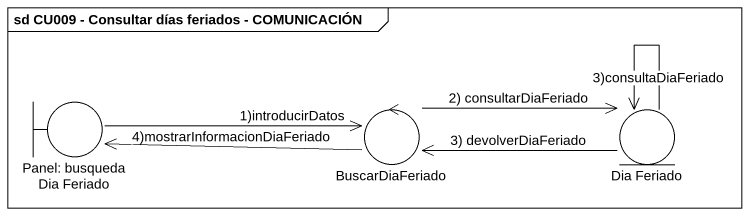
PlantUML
@startuml
mainframe sd CU009 - Consultar días feriados - COMUNICACIÓN
boundary "Panel: busqueda Dia Feriado" as Panel_busqueda_Dia_Feriado
control BuscarDiaFeriado
entity "Dia Feriado" as Dia_Feriado
Panel_busqueda_Dia_Feriado -right-> BuscarDiaFeriado : 1)introducirDatos
BuscarDiaFeriado -left-> Panel_busqueda_Dia_Feriado : 4)mostrarInformacionDiaFeriado
BuscarDiaFeriado -right-> Dia_Feriado : 2) consultarDiaFeriado
Dia_Feriado -left-> BuscarDiaFeriado : 3) devolverDiaFeriado
Dia_Feriado --> Dia_Feriado : 3)consultaDiaFeriado
@enduml
